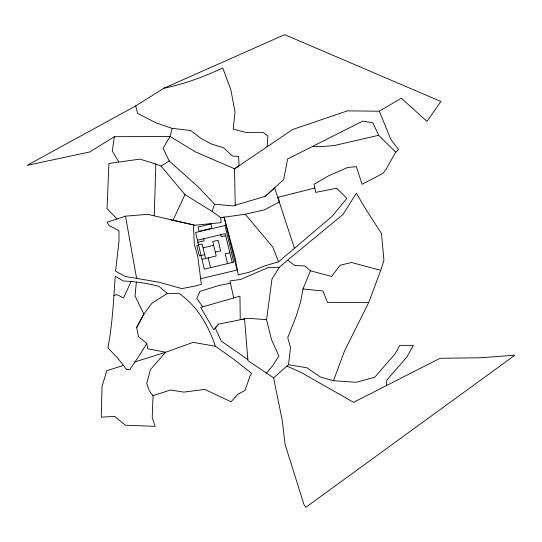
<?xml version="1.0" encoding="UTF-8"?>
<svg xmlns="http://www.w3.org/2000/svg" width="542" height="542" viewBox="0 0 542 542"><rect width="100%" height="100%" fill="white"/><g stroke="black" fill="none" stroke-linecap="round" stroke-linejoin="round"><path stroke-width="0.81" d="M386.629 385.477L386.69 380.247L406.927 356.968L413.343 345.342L399.827 345.362L395.274 353.614L374.685 377.307L356.08 382.286L333.479 380.694L320.661 377.151L306.874 367.74L288.513 364.712L273.595 377.815L282.233 420.341L285.146 444.636L303.913 504.358L305.776 507.346L514.9 355.213L479.839 357.781L440.084 358.289L353.553 402.299L300.979 372.388L286.921 366.114M154.253 215.912L155.832 164.016L139.931 159.111L108.915 163.474L107.025 208.528L117.011 218.982L125.5 216.15L147.715 214.347L193.406 224.883L194.321 244.293L197.735 256.312L201.367 284.347L195.757 285.939L181.814 288.601L158.521 282.091L125.622 276.522L115.548 271.203L118.983 241.556L118.989 230.614L108.976 225.492L107.228 222.145L117.011 218.982M153.04 395.694L152.194 417.57L155.134 426.351L125.439 425.226L114.735 416.439L101.232 417.137L102.031 386.392L106.842 370.647L123.529 365.423L126.347 369.258L129.802 369.549L139.938 354.637L146.801 343.425L138.542 336.738L136.631 327.564L143.874 314.035L151.902 303.263L167.322 293.439L178.725 293.283C197.058 305.492 208.514 325.762 215.398 346.257L232.992 358.668L251.569 373.269L249.767 376.595L245.126 390.348L237.789 394.359L231.041 401.771L204.781 389.427L183.813 392.11L170.513 390.01L153.04 395.694L149.287 390.714L146.76 383.472L150.371 369.644L165.696 352.232L193.196 342.368L215.398 346.257M167.322 293.439L158.935 286.359C147.282 283.181 135.263 281.522 123.21 281L115.202 276.257C113.617 300.234 112.445 324.292 107.899 347.944L117.695 358.086L123.529 365.423M267.125 146.604L267.863 136.103L263.1 132.309L246.468 132.546L233.195 129.192L235.038 112.086L230.831 89.715L222.748 67.974C203.995 76.754 184.388 84.064 164.07 88.143L135.751 105.907L27.1 165.357L89.748 151.977L114.369 136.726L170.073 136.462L195.587 151.956L234.55 168.806L292.802 129.45L347.469 110.873L379.325 111.205L401.31 98.197L426.961 121.401L440.876 101.476L284.692 34.654L164.07 88.143M136.354 282.118L135.066 296.013L143.874 314.035L136.631 327.564M288.513 364.712L290.512 347.646L287.748 337.551L296.169 316.318L300.586 301.928L302.971 289.001L310.444 270.743L304.807 265.966L294.699 265.424L287.619 260.16L279.313 267.321L271.982 279.123L266.556 319.665L271.427 339.407L278.906 355.986L272.694 365.755L266.447 373.079L247.931 360.66L244.544 318.886L218.521 324.157L213.738 329.814L200.709 307.409L239.964 296.183L240.235 319.705L247.802 318.256L266.556 319.665M114.369 136.726L112.262 151.055L118.657 161.807M235.214 205.303L234.55 168.806L239.063 165.723L238.643 156.36L232.45 156.062L223.379 147.648L211.902 144.192L201.495 138.752L190.588 130.48L172.187 128.352L170.073 136.462L163.142 148.203L169.179 160.927L198.677 187.39L214.537 204.178L232.958 205.913L265.424 196.272L283.656 179.537L287.633 158.955L362.747 121.117L372.964 122.905L378.655 135.297L395.714 152.173L385.992 169.382L382.97 173.379L362.063 184.273L356.412 166.685L347.686 167.458L328.831 175.696L314.089 184.273L315.647 192.396L336.555 188.23L346.907 198.399L332.083 216.312L278.574 261.786L264.632 265.939L249.435 272.172L238.229 274.848L235.303 258.676L224.144 217.186L220.797 217.64L212.159 211.434L184.971 194.605L161.055 166.103L155.832 164.016M333.479 380.694L344.577 350.843L368.682 302.592L380.748 270.336L383.939 260.296L381.446 233.507L364.813 207.62L356.372 193.23L343.093 214.388L287.619 260.16M212.159 211.434L214.537 204.178M131.11 281.433L123.508 297.937L116.93 294.604L113.881 295.553M169.7 219.591L173 220.323L184.971 194.605M218.521 324.157L215.249 328.032L221.278 341.108L247.85 359.631M395.714 152.173L398.607 149.429L390.985 139.768L379.325 111.205M265.424 196.272L274.631 187.817L294.374 248.006M161.055 166.103L169.179 160.927M134.714 361.981L165.696 352.232L147.736 348.811L146.801 343.425M314.848 188.04L277.938 197.302L279.442 201.942L264.374 209.883L245.241 214.246L220.797 217.64L221.048 222.633L193.433 225.384M197.451 240.221L225.187 233.629L232.24 262.511M197.945 242.308L204.144 240.831L203.65 238.744M225.696 235.716L221.177 236.786L220.682 234.7M203.026 247.843L213.677 245.316M204.652 254.672L199.327 255.932L196.8 245.289L202.119 244.022L205.553 258.493M215.296 252.145L220.614 250.878L218.087 240.235L212.769 241.495L216.204 255.966L201.99 259.34M229.849 252.721L225.221 253.819L227.552 263.622M200.635 278.717L237.057 270.065L224.144 217.186M378.655 135.297L334.265 145.534L321.745 146.584L312.402 146.611M230.452 283.283L219.022 285.431L199.984 291.393L196.76 298.595L202.803 306.813M279.313 267.321L268.432 267.457L240.648 279.428L229.923 280.939L233.744 297.964M368.682 302.592L327.571 302.348L322.815 290.939L302.971 289.001M126.347 369.258L129.802 369.549M173 220.323L194.896 225.235M380.748 270.336L351.548 262.518L340.125 265.234L331.575 276.488L310.444 270.743M172.187 128.352L156.265 123.007L137.532 113.285L135.751 105.907M266.447 373.079L273.595 377.815M245.241 214.246L272.782 247.071L278.574 261.786M208.189 257.863L210.52 267.667M125.5 216.15L136.604 278.378M210.852 223.961L198.081 226.996L199.09 231.251L211.861 228.216L210.852 223.961M225.052 225.513L195.615 232.504L204.314 269.137L233.751 262.152L225.052 225.513"/></g></svg>
